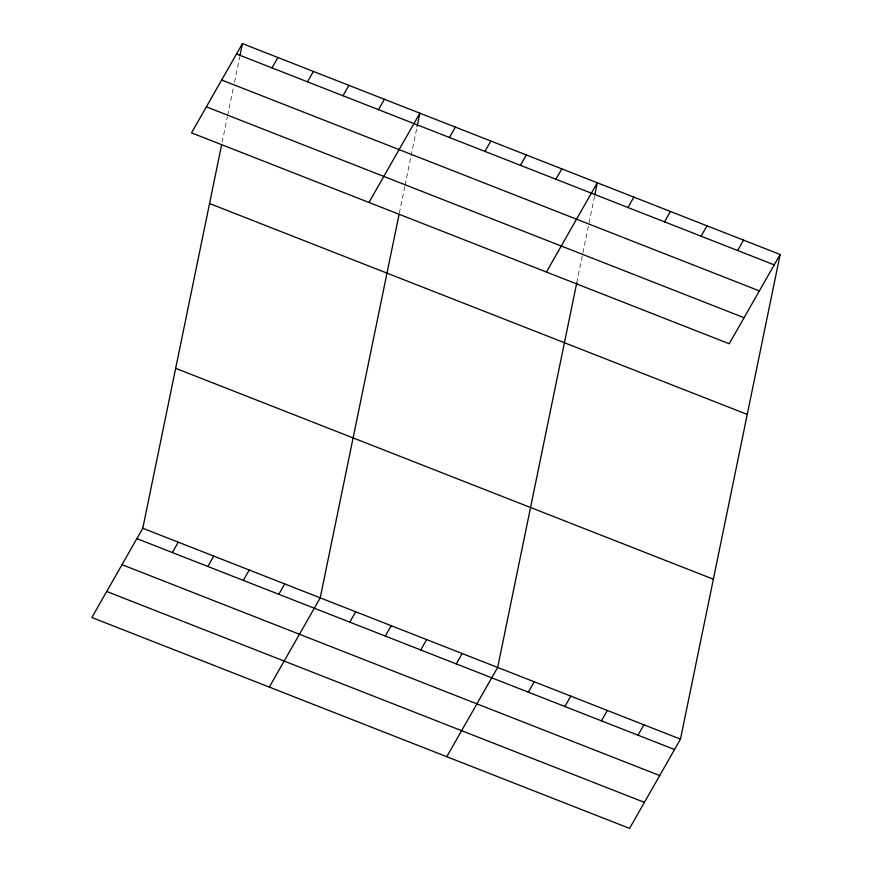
<?xml version="1.0" encoding="UTF-8"?>
<svg xmlns="http://www.w3.org/2000/svg" width="872" height="872" viewBox="0 0 872 872"><rect width="100%" height="100%" fill="white"/><g stroke="black" fill="none" stroke-linecap="round" stroke-linejoin="round"><path stroke-width="0.65" stroke-dasharray="4.36 3.27" d="M222.153 142.223L227.352 116.903M227.636 115.573L233.391 87.582M234.481 82.251L239.691 56.931M399.322 213.15L404.804 186.499M405.077 185.169L410.832 157.178M411.104 155.848L416.86 127.857M576.763 282.746L594.573 196.113"/><path stroke-width="1.31" d="M780.135 254.493L729.221 343.742L191.524 132.86L242.427 43.6L780.135 254.493L680.476 739.14L629.573 828.4L91.865 617.507L142.779 528.258L221.608 144.894M239.964 55.59L242.427 43.6M399.049 214.49L320.22 597.843L269.306 687.103M417.132 126.516L419.868 113.197L368.965 202.446M576.763 282.746L497.661 667.44L446.747 756.7M594.846 194.783L597.32 182.782L546.406 272.042M271.999 67.896L277.917 57.519M307.489 81.815L313.408 71.439M342.979 95.735L348.898 85.358M378.47 109.654L384.389 99.277M172.351 552.554L178.27 542.177M449.44 137.493L455.358 127.116M207.83 566.473L213.749 556.096M484.93 151.412L490.849 141.035M243.321 580.381L249.239 570.016M520.421 165.331L526.339 154.954M278.811 594.301L284.73 583.924M555.911 179.24L561.83 168.874M349.792 622.139L355.711 611.763M627.96 207.503L633.879 197.127M385.282 636.059L391.201 625.682M664.529 221.848L670.437 211.471M420.762 649.978L426.68 639.601M456.252 663.897L462.171 653.52M701.088 236.181L707.007 225.804M737.647 250.526L743.565 240.149M528.312 692.161L534.22 681.784M564.871 706.494L570.789 696.118M601.429 720.839L607.348 710.462M637.999 735.183L643.918 724.806M236.508 53.977L774.216 264.87M221.662 80.006L759.37 290.899M206.37 106.831L744.067 317.713M209.542 203.536L747.25 414.429M175.664 368.322L713.361 579.204M142.779 528.258L680.476 739.14M136.86 538.634L674.557 749.517M122.015 564.664L659.712 775.546M106.711 591.478L644.419 802.371"/></g></svg>
